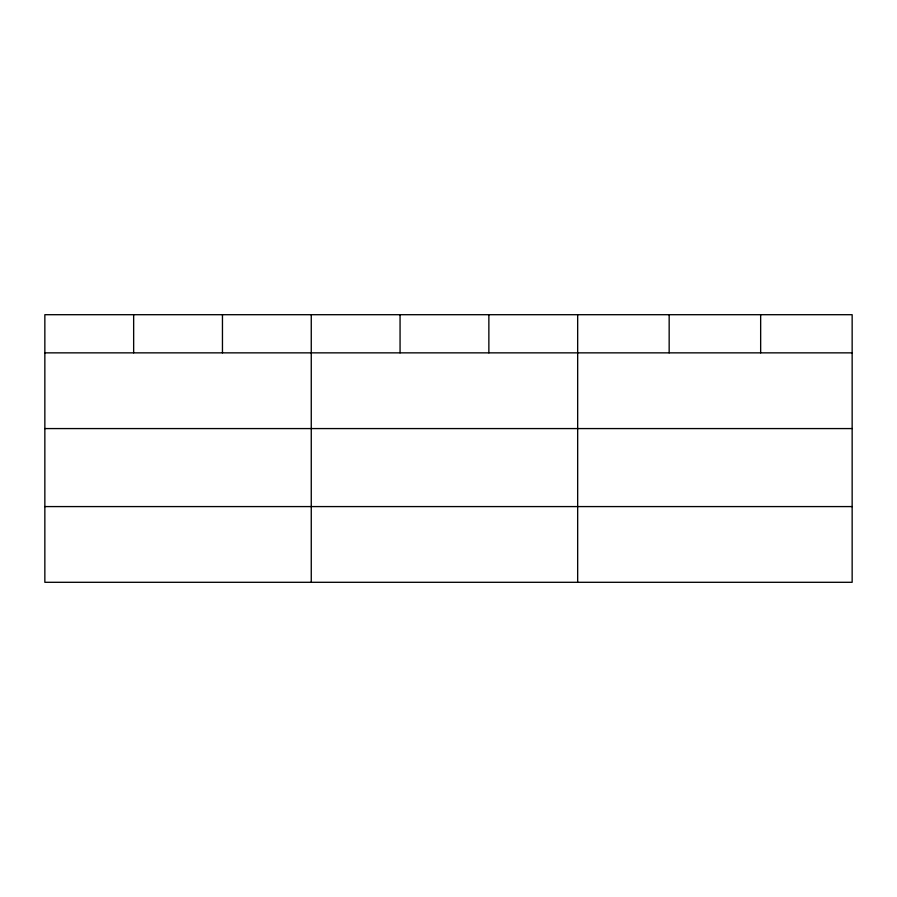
<?xml version="1.0" encoding="UTF-8"?>
<svg xmlns="http://www.w3.org/2000/svg" width="897" height="897" viewBox="0 0 897 897"><rect width="100%" height="100%" fill="white"/><g stroke="black" fill="none" stroke-linecap="round" stroke-linejoin="round"><path stroke-width="1.35" d="M852.15 428.575L852.15 314.701L44.85 314.701L44.85 582.299L852.15 582.299L852.15 428.575L44.85 428.575M44.85 352.857L852.15 352.857M44.85 506.581L852.15 506.581M760.656 314.701L760.656 352.857M669.162 314.701L669.162 352.857M577.668 314.701L577.668 582.299M488.865 314.701L488.865 352.857M400.062 314.701L400.062 352.857M311.259 314.701L311.259 582.299M222.456 314.701L222.456 352.857M133.653 314.701L133.653 352.857"/></g></svg>
